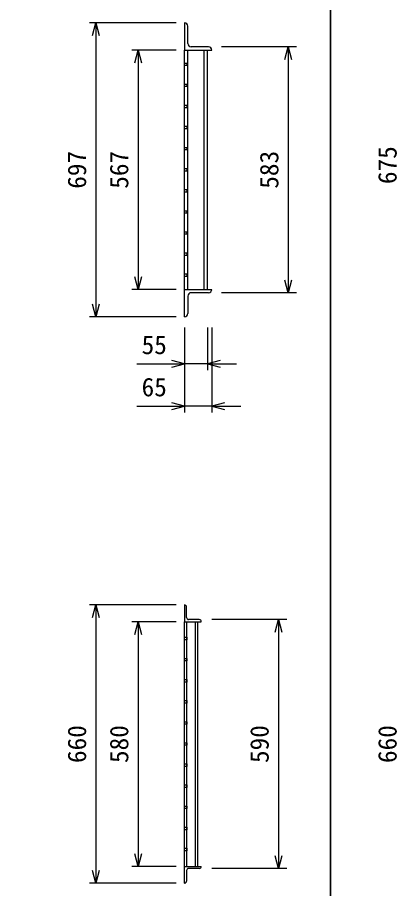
# Model space of a CAD drawing. Units: millimetres, scale not verified. Extents: x -25200 to 25200, y -8910 to 8910.
# Drawn here: x -3759 to -2857, y -5598 to -3532 of the extents above; entities that cross this region are included whole.
import ezdxf
from ezdxf.enums import TextEntityAlignment as Align

# ---------------------------------------------------------------- set-up
doc = ezdxf.new("R2010")
doc.units = ezdxf.units.MM
doc.header["$LTSCALE"] = 30
for name, color, linetype, lineweight in [('0-0_DIM', 7, 'Continuous', 25), ('0-2_HATCH', 6, 'Continuous', 25), ('0-6_TXT', 7, 'Continuous', 25)]:
    doc.layers.add(name, color=color, linetype=linetype, lineweight=lineweight)
doc.styles.add('ＭＳ ゴシック', font='')
doc.styles.get('ＭＳ ゴシック').set_extended_font_data('MS Gothic')

msp = doc.modelspace()

# ---------------------------------------------------------------- linework, layer by layer
at = {"layer": '0-0_DIM'}
for p, q in [((-3383.18, -3545.01), (-3588.18, -3545.01)), ((-3573.18, -3545.01), (-3573.18, -4242.01)), ((-3383.18, -3610.01), (-3488.18, -3610.01)), ((-3473.18, -3610.01), (-3473.18, -4177.01)), ((-3097.1, -3602.01), (-3275.18, -3602.01)), ((-3117.1, -3602.01), (-3117.1, -4185.01)), ((-3383.18, -4177.01), (-3488.18, -4177.01)), ((-3097.1, -4185.01), (-3275.18, -4185.01)), ((-3383.18, -4242.01), (-3588.18, -4242.01)), ((-3363.18, -4267.23), (-3363.18, -4468.82)), ((-3308.18, -4267.23), (-3308.18, -4368.82)), ((-3298.18, -4267.23), (-3298.18, -4468.82)), ((-3475.79, -4353.82), (-3363.18, -4353.82)), ((-3308.18, -4353.82), (-3363.18, -4353.82)), ((-3308.18, -4353.82), (-3239.71, -4353.82)), ((-3475.79, -4453.82), (-3363.18, -4453.82)), ((-3298.18, -4453.82), (-3363.18, -4453.82)), ((-3298.18, -4453.82), (-3229.71, -4453.82)), ((-3383.18, -4924.92), (-3588.18, -4924.92)), ((-3573.18, -4924.92), (-3573.18, -5584.92)), ((-3383.18, -4964.92), (-3488.18, -4964.92)), ((-3473.18, -4964.92), (-3473.18, -5544.92)), ((-3120.1, -4959.92), (-3298.18, -4959.92)), ((-3140.1, -4959.92), (-3140.1, -5549.92)), ((-3383.18, -5544.92), (-3488.18, -5544.92)), ((-3120.1, -5549.92), (-3298.18, -5549.92)), ((-3383.18, -5584.92), (-3588.18, -5584.92))]:
    msp.add_line(p, q, dxfattribs=at)
for points in [[(-3581.22, -3575.01), (-3573.18, -3545.01), (-3565.14, -3575.01)], [(-3481.22, -3640.01), (-3473.18, -3610.01), (-3465.14, -3640.01)], [(-3125.14, -3632.01), (-3117.1, -3602.01), (-3109.07, -3632.01)], [(-3465.14, -4147.01), (-3473.18, -4177.01), (-3481.22, -4147.01)], [(-3109.07, -4155.01), (-3117.1, -4185.01), (-3125.14, -4155.01)], [(-3565.14, -4212.01), (-3573.18, -4242.01), (-3581.22, -4212.01)], [(-3393.18, -4361.85), (-3363.18, -4353.82), (-3393.18, -4345.78)], [(-3278.18, -4345.78), (-3308.18, -4353.82), (-3278.18, -4361.85)], [(-3393.18, -4461.85), (-3363.18, -4453.82), (-3393.18, -4445.78)], [(-3268.18, -4445.78), (-3298.18, -4453.82), (-3268.18, -4461.85)], [(-3581.22, -4954.92), (-3573.18, -4924.92), (-3565.14, -4954.92)], [(-3481.22, -4994.92), (-3473.18, -4964.92), (-3465.14, -4994.92)], [(-3148.14, -4989.92), (-3140.1, -4959.92), (-3132.07, -4989.92)], [(-3465.14, -5514.92), (-3473.18, -5544.92), (-3481.22, -5514.92)], [(-3132.07, -5519.92), (-3140.1, -5549.92), (-3148.14, -5519.92)], [(-3565.14, -5554.92), (-3573.18, -5584.92), (-3581.22, -5554.92)]]:
    msp.add_lwpolyline(points, dxfattribs=at)
at = {"layer": '0-2_HATCH'}
for p, q in [((-3363.18, -3545.01), (-3363.18, -3610.01)), ((-3355.18, -3594.01), (-3355.18, -3553.01)), ((-3363.18, -4177.01), (-3363.18, -3610.01)), ((-3363.18, -3610.01), (-3298.18, -3610.01)), ((-3355.18, -4177.01), (-3355.18, -3610.01)), ((-3306.18, -3602.01), (-3347.18, -3602.01)), ((-3316.18, -4177.01), (-3316.18, -3610.01)), ((-3308.18, -4177.01), (-3308.18, -3610.01)), ((-3363.18, -4177.01), (-3298.18, -4177.01)), ((-3363.18, -4242.01), (-3363.18, -4177.01)), ((-3306.18, -4185.01), (-3347.18, -4185.01)), ((-3355.18, -4193.01), (-3355.18, -4234.01)), ((-3363.18, -4924.92), (-3363.18, -4964.92)), ((-3358.18, -4954.92), (-3358.18, -4929.92)), ((-3363.18, -5544.92), (-3363.18, -4964.92)), ((-3363.18, -4964.92), (-3323.18, -4964.92)), ((-3357.18, -5544.92), (-3357.18, -4964.92)), ((-3328.18, -4959.92), (-3353.18, -4959.92)), ((-3337.18, -5544.92), (-3337.18, -4964.92)), ((-3331.18, -5544.92), (-3331.18, -4964.92)), ((-3363.18, -5544.92), (-3323.18, -5544.92)), ((-3363.18, -5584.92), (-3363.18, -5544.92)), ((-3358.18, -5554.92), (-3358.18, -5579.92)), ((-3328.18, -5549.92), (-3353.18, -5549.92))]:
    msp.add_line(p, q, dxfattribs=at)
for points in [[(-3363.18, -3646.51), (-3363.18, -3640.51), (-3357.18, -3640.51), (-3357.18, -3646.51)], [(-3363.18, -3696.51), (-3363.18, -3690.51), (-3357.18, -3690.51), (-3357.18, -3696.51)], [(-3363.18, -3746.51), (-3363.18, -3740.51), (-3357.18, -3740.51), (-3357.18, -3746.51)], [(-3363.18, -3796.51), (-3363.18, -3790.51), (-3357.18, -3790.51), (-3357.18, -3796.51)], [(-3363.18, -3846.51), (-3363.18, -3840.51), (-3357.18, -3840.51), (-3357.18, -3846.51)], [(-3363.18, -3896.51), (-3363.18, -3890.51), (-3357.18, -3890.51), (-3357.18, -3896.51)], [(-3363.18, -3946.51), (-3363.18, -3940.51), (-3357.18, -3940.51), (-3357.18, -3946.51)], [(-3363.18, -3996.51), (-3363.18, -3990.51), (-3357.18, -3990.51), (-3357.18, -3996.51)], [(-3363.18, -4046.51), (-3363.18, -4040.51), (-3357.18, -4040.51), (-3357.18, -4046.51)], [(-3363.18, -4096.51), (-3363.18, -4090.51), (-3357.18, -4090.51), (-3357.18, -4096.51)], [(-3363.18, -4146.51), (-3363.18, -4140.51), (-3357.18, -4140.51), (-3357.18, -4146.51)], [(-3363.18, -5007.92), (-3363.18, -5001.92), (-3357.18, -5001.92), (-3357.18, -5007.92)], [(-3363.18, -5057.92), (-3363.18, -5051.92), (-3357.18, -5051.92), (-3357.18, -5057.92)], [(-3363.18, -5107.92), (-3363.18, -5101.92), (-3357.18, -5101.92), (-3357.18, -5107.92)], [(-3363.18, -5157.92), (-3363.18, -5151.92), (-3357.18, -5151.92), (-3357.18, -5157.92)], [(-3363.18, -5207.92), (-3363.18, -5201.92), (-3357.18, -5201.92), (-3357.18, -5207.92)], [(-3363.18, -5257.92), (-3363.18, -5251.92), (-3357.18, -5251.92), (-3357.18, -5257.92)], [(-3363.18, -5307.92), (-3363.18, -5301.92), (-3357.18, -5301.92), (-3357.18, -5307.92)], [(-3363.18, -5357.92), (-3363.18, -5351.92), (-3357.18, -5351.92), (-3357.18, -5357.92)], [(-3363.18, -5407.92), (-3363.18, -5401.92), (-3357.18, -5401.92), (-3357.18, -5407.92)], [(-3363.18, -5457.92), (-3363.18, -5451.92), (-3357.18, -5451.92), (-3357.18, -5457.92)], [(-3363.18, -5507.92), (-3363.18, -5501.92), (-3357.18, -5501.92), (-3357.18, -5507.92)]]:
    msp.add_lwpolyline(points, close=True, dxfattribs=at)
for centre, radius, start, end in [((-3363.18, -3553.01), 8, 0, 90), ((-3347.18, -3594.01), 8, 180, 270), ((-3306.18, -3610.01), 8, 0, 90), ((-3347.18, -4193.01), 8, 90, 180), ((-3306.18, -4177.01), 8, 270, 0), ((-3363.18, -4234.01), 8, 270, 0), ((-3363.18, -4929.92), 5, 0, 90), ((-3353.18, -4954.92), 5, 180, 270), ((-3328.18, -4964.92), 5, 0, 90), ((-3353.18, -5554.92), 5, 90, 180), ((-3328.18, -5544.92), 5, 270, 0), ((-3363.18, -5579.92), 5, 270, 0)]:
    msp.add_arc(centre, radius, start, end, dxfattribs=at)
at = {"layer": '0-6_TXT'}
for points in [[(-5116.68, -7188.51), (-3016.68, -7188.51), (-3016.68, -1778.68), (-5116.68, -1778.68)], [(-3016.68, -7188.51), (-916.68, -7188.51), (-916.68, -1778.68), (-3016.68, -1778.68)]]:
    msp.add_lwpolyline(points, close=True, dxfattribs=at)

# ---------------------------------------------------------------- texts
at = {"layer": '0-0_DIM', "style": 'ＭＳ ゴシック'}
for s, p in [('697', (-3583.18, -3938.51)), ('567', (-3483.18, -3938.51)), ('583', (-3127.1, -3938.51)), ('675', (-2846.52, -3927.51)), ('660', (-3583.18, -5299.92)), ('580', (-3483.18, -5299.92)), ('590', (-3150.1, -5299.92)), ('660', (-2846.52, -5299.92))]:
    msp.add_text(s, height=43.99, rotation=90, dxfattribs=at).set_placement(p, align=Align.BOTTOM_LEFT)
for s, p in [('55', (-3464.81, -4343.82)), ('65', (-3464.81, -4443.82))]:
    msp.add_text(s, height=43.99, dxfattribs=at).set_placement(p, align=Align.BOTTOM_LEFT)

doc.saveas('drawing.dxf')
